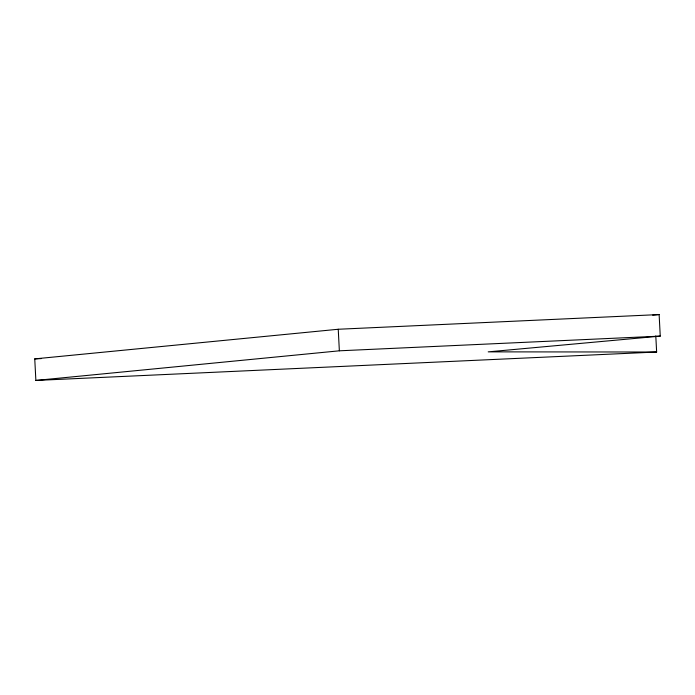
<?xml version="1.0" encoding="UTF-8"?>
<svg xmlns="http://www.w3.org/2000/svg" width="695" height="695" viewBox="0 0 695 695"><rect width="100%" height="100%" fill="white"/><g stroke="black" fill="none" stroke-linecap="round" stroke-linejoin="round"><path stroke-width="1.04" d="M656.636 352.017L35.871 380.434L34.75 358.881L338.239 329.256L659.129 314.566L660.25 336.119L488.211 351.861L656.636 352.017L655.793 335.85M35.871 380.434L339.36 350.81L660.25 336.119M652.674 315.156L659.129 314.566M34.75 358.881L41.248 358.585M338.239 329.256L339.36 350.81"/></g></svg>
